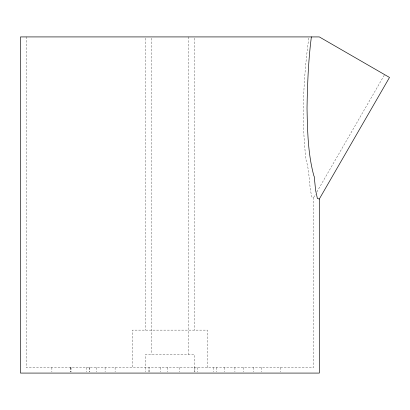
<?xml version="1.0" encoding="UTF-8"?>
<svg xmlns="http://www.w3.org/2000/svg" width="410" height="410" viewBox="0 0 410 410"><rect width="100%" height="100%" fill="white"/><g stroke="black" fill="none" stroke-linecap="round" stroke-linejoin="round"><path stroke-width="0.31" stroke-dasharray="2.05 1.54" d="M308.761 38.12C303.395 78.52 301.181 119.653 306.101 160.213C309.955 172.19 308.674 184.961 311.943 197.041L313.66 197.502L313.66 367.478L26.153 367.478L26.153 36.92M313.66 197.502L315.577 194.181M316.853 191.967L384.288 75.168M280.476 367.478L280.476 371.834M261.8 367.478L261.8 371.834M253.595 367.478L253.595 371.834M243.381 367.478L243.381 371.834M234.92 367.478L234.92 371.834M224.706 367.478L224.706 371.834M216.27 367.478L216.27 371.834M213.579 367.478L213.579 371.834M207.419 367.478L207.419 330.127L132.394 330.127L132.394 367.478M197.594 367.478L197.594 371.834M194.904 367.478L194.904 371.834M194.232 38.202L194.232 330.127M194.232 371.834L194.232 354.404L145.581 354.404L145.581 371.834M188.579 36.92L188.579 354.404M179.242 367.478L179.242 371.834M167.608 367.478L167.639 371.834M160.566 367.478L160.566 371.834M151.228 38.197L151.228 354.404M145.581 38.202L145.581 330.127M115.107 367.478L115.107 371.834M105.103 367.478L105.103 371.834M96.432 367.478L96.432 371.834M89.595 367.478L89.595 371.834M89.513 367.478L89.513 371.834M86.587 367.478L86.587 371.834M70.997 367.478L70.997 371.834M70.92 367.478L70.92 371.834M70.546 367.478L70.551 371.834M51.875 367.478L51.88 371.834M149.035 371.834L149.035 367.478L149.004 371.834"/><path stroke-width="0.61" d="M311.374 36.92C308.32 60.557 307.438 84.419 307.029 108.23C307.479 130.836 307.92 153.719 313.829 175.69L314.219 176.469L315.623 190.389L317.401 198.501L319.313 199.014L389.5 77.444L319.313 36.92L20.5 36.92L20.5 373.079L319.313 373.079L319.313 199.014"/></g></svg>
